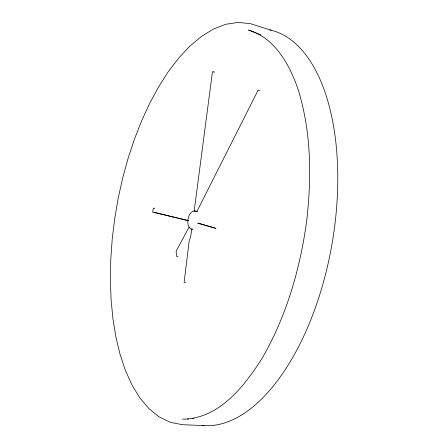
<?xml version="1.0" encoding="UTF-8"?>
<svg xmlns="http://www.w3.org/2000/svg" width="448" height="448" viewBox="0 0 448 448"><rect width="100%" height="100%" fill="white"/><g stroke="black" fill="none" stroke-linecap="round" stroke-linejoin="round"><path stroke-width="0.67" d="M194.124 211.4L212.425 72.033L212.845 71.579L214.273 71.977L213.853 72.425M196.75 211.792L258.154 90.093L259.689 90.507M189.151 227.024L176.148 251.126L176.512 256.306L177.962 256.525M194.684 211.198L197.243 211.478C188.054 207.066 183.854 228.424 192.64 229.258L191.822 229.023L190.534 237.546L189.263 240.274L184.122 282.324L185.601 282.52M182.448 419.166C219.184 418.947 244.462 386.182 262.31 357.941C286.25 316.495 299.824 269.83 306.46 222.617C311.769 178.186 311.466 132.25 298.043 89.197C289.509 64.674 275.106 37.979 248.483 30.061L260.966 34.894M187.242 419.121L188.58 419.009M192.601 418.667L193.939 418.555M204.12 425.6L182.504 424.71L170.274 422.296L159.029 416.814L148.87 408.582L139.871 397.919L132.07 385.157L125.479 370.586L120.103 354.497L115.931 337.148L112.935 318.786L111.093 299.628L110.376 279.871L110.757 259.7L112.202 239.294L114.682 218.809L118.166 198.402L122.634 178.242L128.055 158.474L134.4 139.261L141.641 120.781L149.738 103.208L158.665 86.744L168.358 71.596L178.769 57.999L189.818 46.194L201.415 36.456L213.438 29.053L225.758 24.27L238.196 22.4L250.555 23.705L271.118 30.201M154.767 208.331L153.401 208.085L152.639 212.061L188.205 220.651M154.006 212.302L188.317 220.584M269.791 29.893A200.738 100.307 -80.1 0 1 332.304 242.29A200.738 100.307 -80.1 0 1 202.754 425.499M199.175 223.412L197.697 223.154L215.998 228.418L199.175 223.412"/></g></svg>
